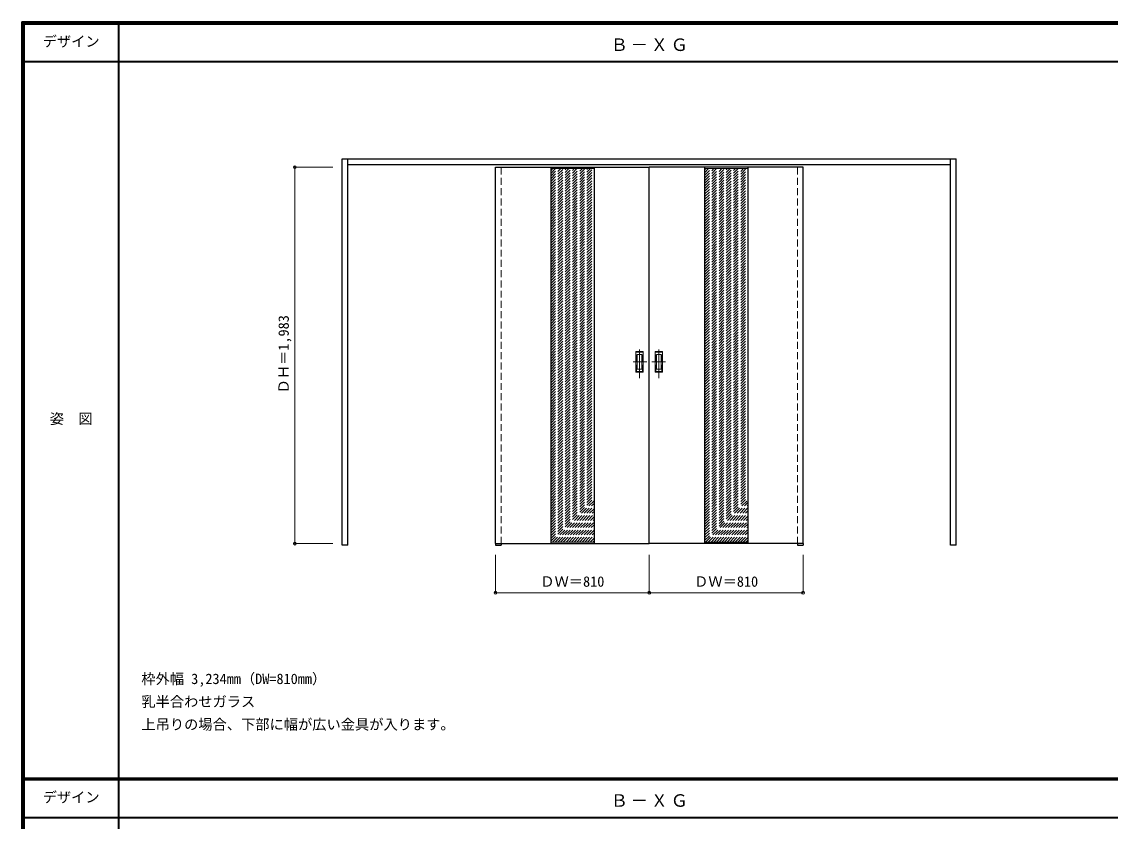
# Model space of a CAD drawing. Units: millimetres, scale not verified. Extents: x -6000 to 5700, y -4307 to 4175.
# Drawn here: x -6000 to -267, y -36 to 4175 of the extents above; entities that cross this region are included whole.
import ezdxf
from ezdxf.enums import TextEntityAlignment as Align

# ---------------------------------------------------------------- set-up
doc = ezdxf.new("R2010")
doc.units = ezdxf.units.MM
doc.header["$LTSCALE"] = 30
doc.header["$PDMODE"] = 32
doc.header["$PDSIZE"] = 15
doc.linetypes.add('CHAIN1', pattern=[8, 5, -1, 1, -1])
doc.linetypes.add('DASHED1', pattern=[1.8, 1.2, -0.6])
for name, color, linetype, lineweight in [('0-2_扉', 3, 'Continuous', 25), ('0-4_枠', 3, 'Continuous', 25), ('0-6_引手', 7, 'Continuous', 18), ('0-A_文字', 7, 'Continuous', 18), ('0-B_寸法', 7, 'Continuous', 9), ('0-C_ハッチ', 4, 'DASHED1', 9), ('F-1_枠', 6, 'Continuous', 40), ('F-A_文字', 7, 'Continuous', 18)]:
    doc.layers.add(name, color=color, linetype=linetype, lineweight=lineweight)
doc.styles.add('ＭＳ ゴシック', font='')
doc.styles.get('ＭＳ ゴシック').set_extended_font_data('MS Gothic')

msp = doc.modelspace()

# ---------------------------------------------------------------- linework, layer by layer
at = {"layer": '0-2_扉', "color": 4, "linetype": 'DASHED1', "lineweight": 9}
for p, q in [((-3505, 1426), (-3505, 3423)), ((-3475, 1426), (-3475, 3423)), ((-3475, 1426.5), (-3475, 3409.5)), ((-1915, 1426), (-1915, 3423)), ((-1915, 1426.5), (-1915, 3409.5)), ((-1885, 1426), (-1885, 3423))]:
    msp.add_line(p, q, dxfattribs=at)
at = {"layer": '0-2_扉'}
for p, q in [((-3505, 3409.5), (-2695, 3409.5)), ((-3505, 1426.5), (-3505, 3409.5)), ((-3214, 3409.5), (-3214, 1426.5)), ((-2986, 3409.5), (-2986, 1426.5)), ((-1885, 3409.5), (-2695, 3409.5)), ((-2695, 1426.5), (-2695, 3409.5)), ((-2404, 3409.5), (-2404, 1426.5)), ((-2176, 3409.5), (-2176, 1426.5)), ((-1885, 1426.5), (-1885, 3409.5)), ((-3505, 1426.5), (-2695, 1426.5)), ((-3505, 1426.5), (-3505, 1418)), ((-3505, 1418), (-3475, 1418)), ((-3475, 1426.5), (-3475, 1418)), ((-1885, 1426.5), (-2695, 1426.5)), ((-1915, 1426.5), (-1915, 1418)), ((-1915, 1418), (-1885, 1418)), ((-1885, 1426.5), (-1885, 1418))]:
    msp.add_line(p, q, dxfattribs=at)
at = {"layer": '0-2_扉', "color": 7, "lineweight": 18}
for p, q in [((-3214, 3401.5), (-2986, 3401.5)), ((-2404, 3401.5), (-2176, 3401.5)), ((-3214, 1434.5), (-2986, 1434.5)), ((-2404, 1434.5), (-2176, 1434.5))]:
    msp.add_line(p, q, dxfattribs=at)
at = {"layer": '0-4_枠'}
for p, q in [((-4312, 1418), (-4312, 3453)), ((-4312, 3453), (-1078, 3453)), ((-4282, 1418), (-4282, 3453)), ((-1108, 1418), (-1108, 3453)), ((-1078, 1418), (-1078, 3453)), ((-4282, 3423), (-1108, 3423)), ((-4282, 1418), (-4312, 1418)), ((-1078, 1418), (-1108, 1418))]:
    msp.add_line(p, q, dxfattribs=at)
at = {"layer": '0-6_引手', "linetype": 'CHAIN1'}
for p, q in [((-2746, 2298.77), (-2746, 2469.62)), ((-2644, 2298.77), (-2644, 2469.62)), ((-2707.93, 2384), (-2780.44, 2384)), ((-2682.07, 2384), (-2609.56, 2384))]:
    msp.add_line(p, q, dxfattribs=at)
at = {"layer": '0-6_引手'}
for p, q in [((-2727, 2439), (-2765, 2439)), ((-2765, 2329), (-2765, 2439)), ((-2733.5, 2423), (-2758.5, 2423)), ((-2758.5, 2345), (-2758.5, 2423)), ((-2733.5, 2345), (-2733.5, 2423)), ((-2727, 2329), (-2727, 2439)), ((-2663, 2439), (-2625, 2439)), ((-2663, 2329), (-2663, 2439)), ((-2656.5, 2423), (-2631.5, 2423)), ((-2656.5, 2345), (-2656.5, 2423)), ((-2631.5, 2345), (-2631.5, 2423)), ((-2625, 2329), (-2625, 2439)), ((-2727, 2329), (-2765, 2329)), ((-2733.5, 2345), (-2758.5, 2345)), ((-2663, 2329), (-2625, 2329)), ((-2656.5, 2345), (-2631.5, 2345))]:
    msp.add_line(p, q, dxfattribs=at)
at = {"layer": '0-6_引手', "linetype": 'DASHED1'}
for p, q in [((-2762, 2333), (-2762, 2435)), ((-2628, 2333), (-2628, 2435)), ((-2730, 2333), (-2762, 2333)), ((-2660, 2333), (-2628, 2333))]:
    msp.add_line(p, q, dxfattribs=at)
for points in [[(-2730, 2333), (-2730, 2435), (-2762, 2435)], [(-2660, 2333), (-2660, 2435), (-2628, 2435)]]:
    msp.add_lwpolyline(points, dxfattribs=at)
at = {"layer": '0-B_寸法', "color": 4}
for p, q in [((-4562, 3409.5), (-4362, 3409.5)), ((-4562, 3409.5), (-4562, 1426.5)), ((-4562, 1426.5), (-4362, 1426.5)), ((-3505, 1168), (-3505, 1368)), ((-2695, 1168), (-2695, 1368)), ((-1885, 1168), (-1885, 1368)), ((-3505, 1168), (-1885, 1168))]:
    msp.add_line(p, q, dxfattribs=at)
at = {"layer": '0-B_寸法'}
for p in [(-4562, 3409.5), (-4562, 1426.5), (-3505, 1168), (-2695, 1168), (-1885, 1168)]:
    msp.add_point(p, dxfattribs=at)
at = {"layer": '0-C_ハッチ'}
for p, q in [((-3214, 3178.25), (-2990.75, 3401.5)), ((-3214, 3192.39), (-3004.89, 3401.5)), ((-3214, 3206.53), (-3019.03, 3401.5)), ((-3214, 3220.67), (-3033.17, 3401.5)), ((-3214, 3234.81), (-3047.31, 3401.5)), ((-3214, 3248.96), (-3061.46, 3401.5)), ((-3214, 3263.1), (-3075.6, 3401.5)), ((-3214, 3277.24), (-3089.74, 3401.5)), ((-3214, 3291.38), (-3103.88, 3401.5)), ((-3214, 3305.52), (-3118.02, 3401.5)), ((-3214, 3319.67), (-3132.17, 3401.5)), ((-3214, 3333.81), (-3146.31, 3401.5)), ((-3214, 3347.95), (-3160.45, 3401.5)), ((-3214, 3362.09), (-3174.59, 3401.5)), ((-3214, 3376.23), (-3188.74, 3401.5)), ((-3214, 3390.38), (-3202.88, 3401.5)), ((-3214, 3164.1), (-2986, 3392.1)), ((-2404, 3182.14), (-2184.64, 3401.5)), ((-2404, 3196.29), (-2198.79, 3401.5)), ((-2404, 3210.43), (-2212.93, 3401.5)), ((-2404, 3224.57), (-2227.07, 3401.5)), ((-2404, 3238.71), (-2241.21, 3401.5)), ((-2404, 3252.85), (-2255.35, 3401.5)), ((-2404, 3267), (-2269.5, 3401.5)), ((-2404, 3281.14), (-2283.64, 3401.5)), ((-2404, 3295.28), (-2297.78, 3401.5)), ((-2404, 3309.42), (-2311.92, 3401.5)), ((-2404, 3323.56), (-2326.06, 3401.5)), ((-2404, 3337.71), (-2340.21, 3401.5)), ((-2404, 3351.85), (-2354.35, 3401.5)), ((-2404, 3365.99), (-2368.49, 3401.5)), ((-2404, 3380.13), (-2382.63, 3401.5)), ((-2404, 3394.28), (-2396.78, 3401.5)), ((-2404, 3168), (-2176, 3396)), ((-3214, 3149.96), (-2986, 3377.96)), ((-3214, 3135.82), (-2986, 3363.82)), ((-3214, 3121.68), (-2986, 3349.68)), ((-3214, 3107.53), (-2986, 3335.53)), ((-2404, 3153.86), (-2176, 3381.86)), ((-2404, 3139.72), (-2176, 3367.72)), ((-2404, 3125.57), (-2176, 3353.57)), ((-2404, 3111.43), (-2176, 3339.43)), ((-2404, 3097.29), (-2176, 3325.29)), ((-3214, 3093.39), (-2986, 3321.39)), ((-3214, 3079.25), (-2986, 3307.25)), ((-3214, 3065.11), (-2986, 3293.11)), ((-3214, 3050.97), (-2986, 3278.97)), ((-2404, 3083.15), (-2176, 3311.15)), ((-2404, 3069.01), (-2176, 3297.01)), ((-2404, 3054.86), (-2176, 3282.86)), ((-2404, 3040.72), (-2176, 3268.72)), ((-3214, 3036.82), (-2986, 3264.82)), ((-3214, 3022.68), (-2986, 3250.68)), ((-3214, 3008.54), (-2986, 3236.54)), ((-3214, 2994.4), (-2986, 3222.4)), ((-2404, 3026.58), (-2176, 3254.58)), ((-2404, 3012.44), (-2176, 3240.44)), ((-2404, 2998.3), (-2176, 3226.3)), ((-2404, 2984.15), (-2176, 3212.15)), ((-3214, 2980.26), (-2986, 3208.26)), ((-3214, 2966.11), (-2986, 3194.11)), ((-3214, 2951.97), (-2986, 3179.97)), ((-3214, 2937.83), (-2986, 3165.83)), ((-2404, 2970.01), (-2176, 3198.01)), ((-2404, 2955.87), (-2176, 3183.87)), ((-2404, 2941.73), (-2176, 3169.73)), ((-2404, 2927.58), (-2176, 3155.58)), ((-3214, 2923.69), (-2986, 3151.69)), ((-3214, 2909.54), (-2986, 3137.54)), ((-3214, 2895.4), (-2986, 3123.4)), ((-3214, 2881.26), (-2986, 3109.26)), ((-2404, 2913.44), (-2176, 3141.44)), ((-2404, 2899.3), (-2176, 3127.3)), ((-2404, 2885.16), (-2176, 3113.16)), ((-2404, 2871.02), (-2176, 3099.02)), ((-3214, 2867.12), (-2986, 3095.12)), ((-3214, 2852.98), (-2986, 3080.98)), ((-3214, 2838.83), (-2986, 3066.83)), ((-3214, 2824.69), (-2986, 3052.69)), ((-3214, 2810.55), (-2986, 3038.55)), ((-2404, 2856.87), (-2176, 3084.87)), ((-2404, 2842.73), (-2176, 3070.73)), ((-2404, 2828.59), (-2176, 3056.59)), ((-2404, 2814.45), (-2176, 3042.45)), ((-3214, 2796.41), (-2986, 3024.41)), ((-3214, 2782.27), (-2986, 3010.27)), ((-3214, 2768.12), (-2986, 2996.12)), ((-3214, 2753.98), (-2986, 2981.98)), ((-2404, 2800.31), (-2176, 3028.31)), ((-2404, 2786.16), (-2176, 3014.16)), ((-2404, 2772.02), (-2176, 3000.02)), ((-2404, 2757.88), (-2176, 2985.88)), ((-3214, 2739.84), (-2986, 2967.84)), ((-3214, 2725.7), (-2986, 2953.7)), ((-3214, 2711.55), (-2986, 2939.55)), ((-3214, 2697.41), (-2986, 2925.41)), ((-2404, 2743.74), (-2176, 2971.74)), ((-2404, 2729.59), (-2176, 2957.59)), ((-2404, 2715.45), (-2176, 2943.45)), ((-2404, 2701.31), (-2176, 2929.31)), ((-3214, 2683.27), (-2986, 2911.27)), ((-3214, 2669.13), (-2986, 2897.13)), ((-3214, 2654.99), (-2986, 2882.99)), ((-3214, 2640.84), (-2986, 2868.84)), ((-2404, 2687.17), (-2176, 2915.17)), ((-2404, 2673.03), (-2176, 2901.03)), ((-2404, 2658.88), (-2176, 2886.88)), ((-2404, 2644.74), (-2176, 2872.74)), ((-3214, 2626.7), (-2986, 2854.7)), ((-3214, 2612.56), (-2986, 2840.56)), ((-3214, 2598.42), (-2986, 2826.42)), ((-3214, 2584.28), (-2986, 2812.28)), ((-2404, 2630.6), (-2176, 2858.6)), ((-2404, 2616.46), (-2176, 2844.46)), ((-2404, 2602.32), (-2176, 2830.32)), ((-2404, 2588.17), (-2176, 2816.17)), ((-3214, 2570.13), (-2986, 2798.13)), ((-3214, 2555.99), (-2986, 2783.99)), ((-3214, 2541.85), (-2986, 2769.85)), ((-3214, 2527.71), (-2986, 2755.71)), ((-2404, 2574.03), (-2176, 2802.03)), ((-2404, 2559.89), (-2176, 2787.89)), ((-2404, 2545.75), (-2176, 2773.75)), ((-2404, 2531.61), (-2176, 2759.61)), ((-3214, 2513.56), (-2986, 2741.56)), ((-3214, 2499.42), (-2986, 2727.42)), ((-3214, 2485.28), (-2986, 2713.28)), ((-3214, 2471.14), (-2986, 2699.14)), ((-2404, 2517.46), (-2176, 2745.46)), ((-2404, 2503.32), (-2176, 2731.32)), ((-2404, 2489.18), (-2176, 2717.18)), ((-2404, 2475.04), (-2176, 2703.04)), ((-3214, 2457), (-2986, 2685)), ((-3214, 2442.85), (-2986, 2670.85)), ((-3214, 2428.71), (-2986, 2656.71)), ((-3214, 2414.57), (-2986, 2642.57)), ((-2404, 2460.89), (-2176, 2688.89)), ((-2404, 2446.75), (-2176, 2674.75)), ((-2404, 2432.61), (-2176, 2660.61)), ((-2404, 2418.47), (-2176, 2646.47)), ((-3214, 2400.43), (-2986, 2628.43)), ((-3214, 2386.29), (-2986, 2614.29)), ((-3214, 2372.14), (-2986, 2600.14)), ((-3214, 2358), (-2986, 2586)), ((-2404, 2404.33), (-2176, 2632.33)), ((-2404, 2390.18), (-2176, 2618.18)), ((-2404, 2376.04), (-2176, 2604.04)), ((-2404, 2361.9), (-2176, 2589.9)), ((-3214, 2343.86), (-2986, 2571.86)), ((-3214, 2329.72), (-2986, 2557.72)), ((-3214, 2315.57), (-2986, 2543.57)), ((-3214, 2301.43), (-2986, 2529.43)), ((-2404, 2347.76), (-2176, 2575.76)), ((-2404, 2333.62), (-2176, 2561.62)), ((-2404, 2319.47), (-2176, 2547.47)), ((-2404, 2305.33), (-2176, 2533.33)), ((-3214, 2287.29), (-2986, 2515.29)), ((-3214, 2273.15), (-2986, 2501.15)), ((-3214, 2259.01), (-2986, 2487.01)), ((-3214, 2244.86), (-2986, 2472.86)), ((-2404, 2291.19), (-2176, 2519.19)), ((-2404, 2277.05), (-2176, 2505.05)), ((-2404, 2262.9), (-2176, 2490.9)), ((-2404, 2248.76), (-2176, 2476.76)), ((-3214, 2230.72), (-2986, 2458.72)), ((-3214, 2216.58), (-2986, 2444.58)), ((-3214, 2202.44), (-2986, 2430.44)), ((-3214, 2188.3), (-2986, 2416.3)), ((-2404, 2234.62), (-2176, 2462.62)), ((-2404, 2220.48), (-2176, 2448.48)), ((-2404, 2206.34), (-2176, 2434.34)), ((-2404, 2192.19), (-2176, 2420.19)), ((-3214, 2174.15), (-2986, 2402.15)), ((-3214, 2160.01), (-2986, 2388.01)), ((-3214, 2145.87), (-2986, 2373.87)), ((-3214, 2131.73), (-2986, 2359.73)), ((-2404, 2178.05), (-2176, 2406.05)), ((-2404, 2163.91), (-2176, 2391.91)), ((-2404, 2149.77), (-2176, 2377.77)), ((-2404, 2135.63), (-2176, 2363.63)), ((-3214, 2117.58), (-2986, 2345.58)), ((-3214, 2103.44), (-2986, 2331.44)), ((-3214, 2089.3), (-2986, 2317.3)), ((-3214, 2075.16), (-2986, 2303.16)), ((-2404, 2121.48), (-2176, 2349.48)), ((-2404, 2107.34), (-2176, 2335.34)), ((-2404, 2093.2), (-2176, 2321.2)), ((-2404, 2079.06), (-2176, 2307.06)), ((-3214, 2061.02), (-2986, 2289.02)), ((-3214, 2046.87), (-2986, 2274.87)), ((-3214, 2032.73), (-2986, 2260.73)), ((-3214, 2018.59), (-2986, 2246.59)), ((-2404, 2064.91), (-2176, 2292.91)), ((-2404, 2050.77), (-2176, 2278.77)), ((-2404, 2036.63), (-2176, 2264.63)), ((-2404, 2022.49), (-2176, 2250.49)), ((-2404, 2008.35), (-2176, 2236.35)), ((-3214, 2004.45), (-2986, 2232.45)), ((-3214, 1990.31), (-2986, 2218.31)), ((-3214, 1976.16), (-2986, 2204.16)), ((-3214, 1962.02), (-2986, 2190.02)), ((-2404, 1994.2), (-2176, 2222.2)), ((-2404, 1980.06), (-2176, 2208.06)), ((-2404, 1965.92), (-2176, 2193.92)), ((-2404, 1951.78), (-2176, 2179.78)), ((-3214, 1947.88), (-2986, 2175.88)), ((-3214, 1933.74), (-2986, 2161.74)), ((-3214, 1919.59), (-2986, 2147.59)), ((-3214, 1905.45), (-2986, 2133.45)), ((-2404, 1937.64), (-2176, 2165.64)), ((-2404, 1923.49), (-2176, 2151.49)), ((-2404, 1909.35), (-2176, 2137.35)), ((-2404, 1895.21), (-2176, 2123.21)), ((-3214, 1891.31), (-2986, 2119.31)), ((-3214, 1877.17), (-2986, 2105.17)), ((-3214, 1863.03), (-2986, 2091.03)), ((-3214, 1848.88), (-2986, 2076.88)), ((-2404, 1881.07), (-2176, 2109.07)), ((-2404, 1866.92), (-2176, 2094.92)), ((-2404, 1852.78), (-2176, 2080.78)), ((-2404, 1838.64), (-2176, 2066.64)), ((-3214, 1834.74), (-2986, 2062.74)), ((-3214, 1820.6), (-2986, 2048.6)), ((-3214, 1806.46), (-2986, 2034.46)), ((-3214, 1792.32), (-2986, 2020.32)), ((-2404, 1824.5), (-2176, 2052.5)), ((-2404, 1810.36), (-2176, 2038.36)), ((-2404, 1796.21), (-2176, 2024.21)), ((-2404, 1782.07), (-2176, 2010.07)), ((-3214, 1778.17), (-2986, 2006.17)), ((-3214, 1764.03), (-2986, 1992.03)), ((-3214, 1749.89), (-2986, 1977.89)), ((-3214, 1735.75), (-2986, 1963.75)), ((-3214, 1721.61), (-2986, 1949.61)), ((-2404, 1767.93), (-2176, 1995.93)), ((-2404, 1753.79), (-2176, 1981.79)), ((-2404, 1739.65), (-2176, 1967.65)), ((-2404, 1725.5), (-2176, 1953.5)), ((-3214, 1707.46), (-2986, 1935.46)), ((-3214, 1693.32), (-2986, 1921.32)), ((-3214, 1679.18), (-2986, 1907.18)), ((-3214, 1665.04), (-2986, 1893.04)), ((-2404, 1711.36), (-2176, 1939.36)), ((-2404, 1697.22), (-2176, 1925.22)), ((-2404, 1683.08), (-2176, 1911.08)), ((-2404, 1668.93), (-2176, 1896.93)), ((-3214, 1650.89), (-2986, 1878.89)), ((-3214, 1636.75), (-2986, 1864.75)), ((-3214, 1622.61), (-2986, 1850.61)), ((-3214, 1608.47), (-2986, 1836.47)), ((-2404, 1654.79), (-2176, 1882.79)), ((-2404, 1640.65), (-2176, 1868.65)), ((-2404, 1626.51), (-2176, 1854.51)), ((-2404, 1612.37), (-2176, 1840.37)), ((-3214, 1594.33), (-2986, 1822.33)), ((-3214, 1580.18), (-2986, 1808.18)), ((-3214, 1566.04), (-2986, 1794.04)), ((-3214, 1551.9), (-2986, 1779.9)), ((-2404, 1598.22), (-2176, 1826.22)), ((-2404, 1584.08), (-2176, 1812.08)), ((-2404, 1569.94), (-2176, 1797.94)), ((-2404, 1555.8), (-2176, 1783.8)), ((-3214, 1537.76), (-2986, 1765.76)), ((-3214, 1523.62), (-2986, 1751.62)), ((-3214, 1509.47), (-2986, 1737.47)), ((-3214, 1495.33), (-2986, 1723.33)), ((-2404, 1541.66), (-2176, 1769.66)), ((-2404, 1527.51), (-2176, 1755.51)), ((-2404, 1513.37), (-2176, 1741.37)), ((-2404, 1499.23), (-2176, 1727.23)), ((-3214, 1481.19), (-2986, 1709.19)), ((-3214, 1467.05), (-2986, 1695.05)), ((-3214, 1452.9), (-2986, 1680.9)), ((-3214, 1438.76), (-2986, 1666.76)), ((-2404, 1485.09), (-2176, 1713.09)), ((-2404, 1470.94), (-2176, 1698.94)), ((-2404, 1456.8), (-2176, 1684.8)), ((-2404, 1442.66), (-2176, 1670.66)), ((-3204.12, 1434.5), (-2986, 1652.62)), ((-3189.98, 1434.5), (-2986, 1638.48)), ((-3175.84, 1434.5), (-2986, 1624.34)), ((-3161.69, 1434.5), (-2986, 1610.19)), ((-2398.02, 1434.5), (-2176, 1656.52)), ((-2383.88, 1434.5), (-2176, 1642.38)), ((-2369.73, 1434.5), (-2176, 1628.23)), ((-2355.59, 1434.5), (-2176, 1614.09)), ((-3147.55, 1434.5), (-2986, 1596.05)), ((-3133.41, 1434.5), (-2986, 1581.91)), ((-3119.27, 1434.5), (-2986, 1567.77)), ((-3105.13, 1434.5), (-2986, 1553.63)), ((-2341.45, 1434.5), (-2176, 1599.95)), ((-2327.31, 1434.5), (-2176, 1585.81)), ((-2313.17, 1434.5), (-2176, 1571.67)), ((-2299.02, 1434.5), (-2176, 1557.52)), ((-3090.98, 1434.5), (-2986, 1539.48)), ((-3076.84, 1434.5), (-2986, 1525.34)), ((-3062.7, 1434.5), (-2986, 1511.2)), ((-3048.56, 1434.5), (-2986, 1497.06)), ((-2284.88, 1434.5), (-2176, 1543.38)), ((-2270.74, 1434.5), (-2176, 1529.24)), ((-2256.6, 1434.5), (-2176, 1515.1)), ((-2242.46, 1434.5), (-2176, 1500.95)), ((-3034.41, 1434.5), (-2986, 1482.91)), ((-3020.27, 1434.5), (-2986, 1468.77)), ((-3006.13, 1434.5), (-2986, 1454.63)), ((-2991.99, 1434.5), (-2986, 1440.49)), ((-2228.31, 1434.5), (-2176, 1486.81)), ((-2214.17, 1434.5), (-2176, 1472.67)), ((-2200.03, 1434.5), (-2176, 1458.53)), ((-2185.89, 1434.5), (-2176, 1444.39))]:
    msp.add_line(p, q, dxfattribs=at)
at = {"layer": 'F-1_枠'}
for p, q in [((-6000, 4175), (5700, 4175)), ((-6000, 4175), (-6000, -4205)), ((-6000, 4170), (5700, 4170)), ((-6000, 4165), (5700, 4165)), ((-5995, 4175), (-5995, -4205)), ((-5990, 4175), (-5990, -4205)), ((-5490, 4175), (-5490, -3790)), ((-6000, 3965), (5700, 3965)), ((-6000, 190.5), (5700, 190.5)), ((-6000, 187.5), (5700, 187.5)), ((-6000, 184.5), (5700, 184.5)), ((-6000, -15.5), (5700, -15.5))]:
    msp.add_line(p, q, dxfattribs=at)

# ---------------------------------------------------------------- texts
at = {"layer": '0-A_文字', "style": 'ＭＳ ゴシック'}
for s, p in [('枠外幅 3,234mm（DW=810mm）', (-5370, 670.5)), ('乳半合わせガラス', (-5370, 550.5)), ('上吊りの場合、下部に幅が広い金具が入ります。', (-5370, 430.5))]:
    msp.add_text(s, height=54.99, dxfattribs=at).set_placement(p, align=Align.BOTTOM_LEFT)
at = {"layer": '0-A_文字', "char_height": 65.98, "attachment_point": 7, "style": 'ＭＳ ゴシック'}
for insert in [(-2897.5, 4020), (-2897.5, 39.5)]:
    msp.add_mtext('\\T1.17;Ｂ－ＸＧ', dxfattribs=dict(at, insert=insert))
at = {"layer": '0-B_寸法', "style": 'ＭＳ ゴシック'}
msp.add_text('ＤＨ＝1,983', height=54.99, rotation=90, dxfattribs=at).set_placement((-4577, 2217.75), align=Align.BOTTOM_LEFT)
for p in [(-3268.75, 1183), (-2458.75, 1183)]:
    msp.add_text('ＤＷ＝810', height=54.99, dxfattribs=at).set_placement(p, align=Align.BOTTOM_LEFT)
at = {"layer": 'F-A_文字', "style": 'ＭＳ ゴシック'}
for s, p in [('デザイン', (-5890, 4027.5)), ('姿\u3000図', (-5852.5, 2040.25)), ('デザイン', (-5890, 47))]:
    msp.add_text(s, height=54.99, dxfattribs=at).set_placement(p, align=Align.BOTTOM_LEFT)

doc.saveas('drawing.dxf')
